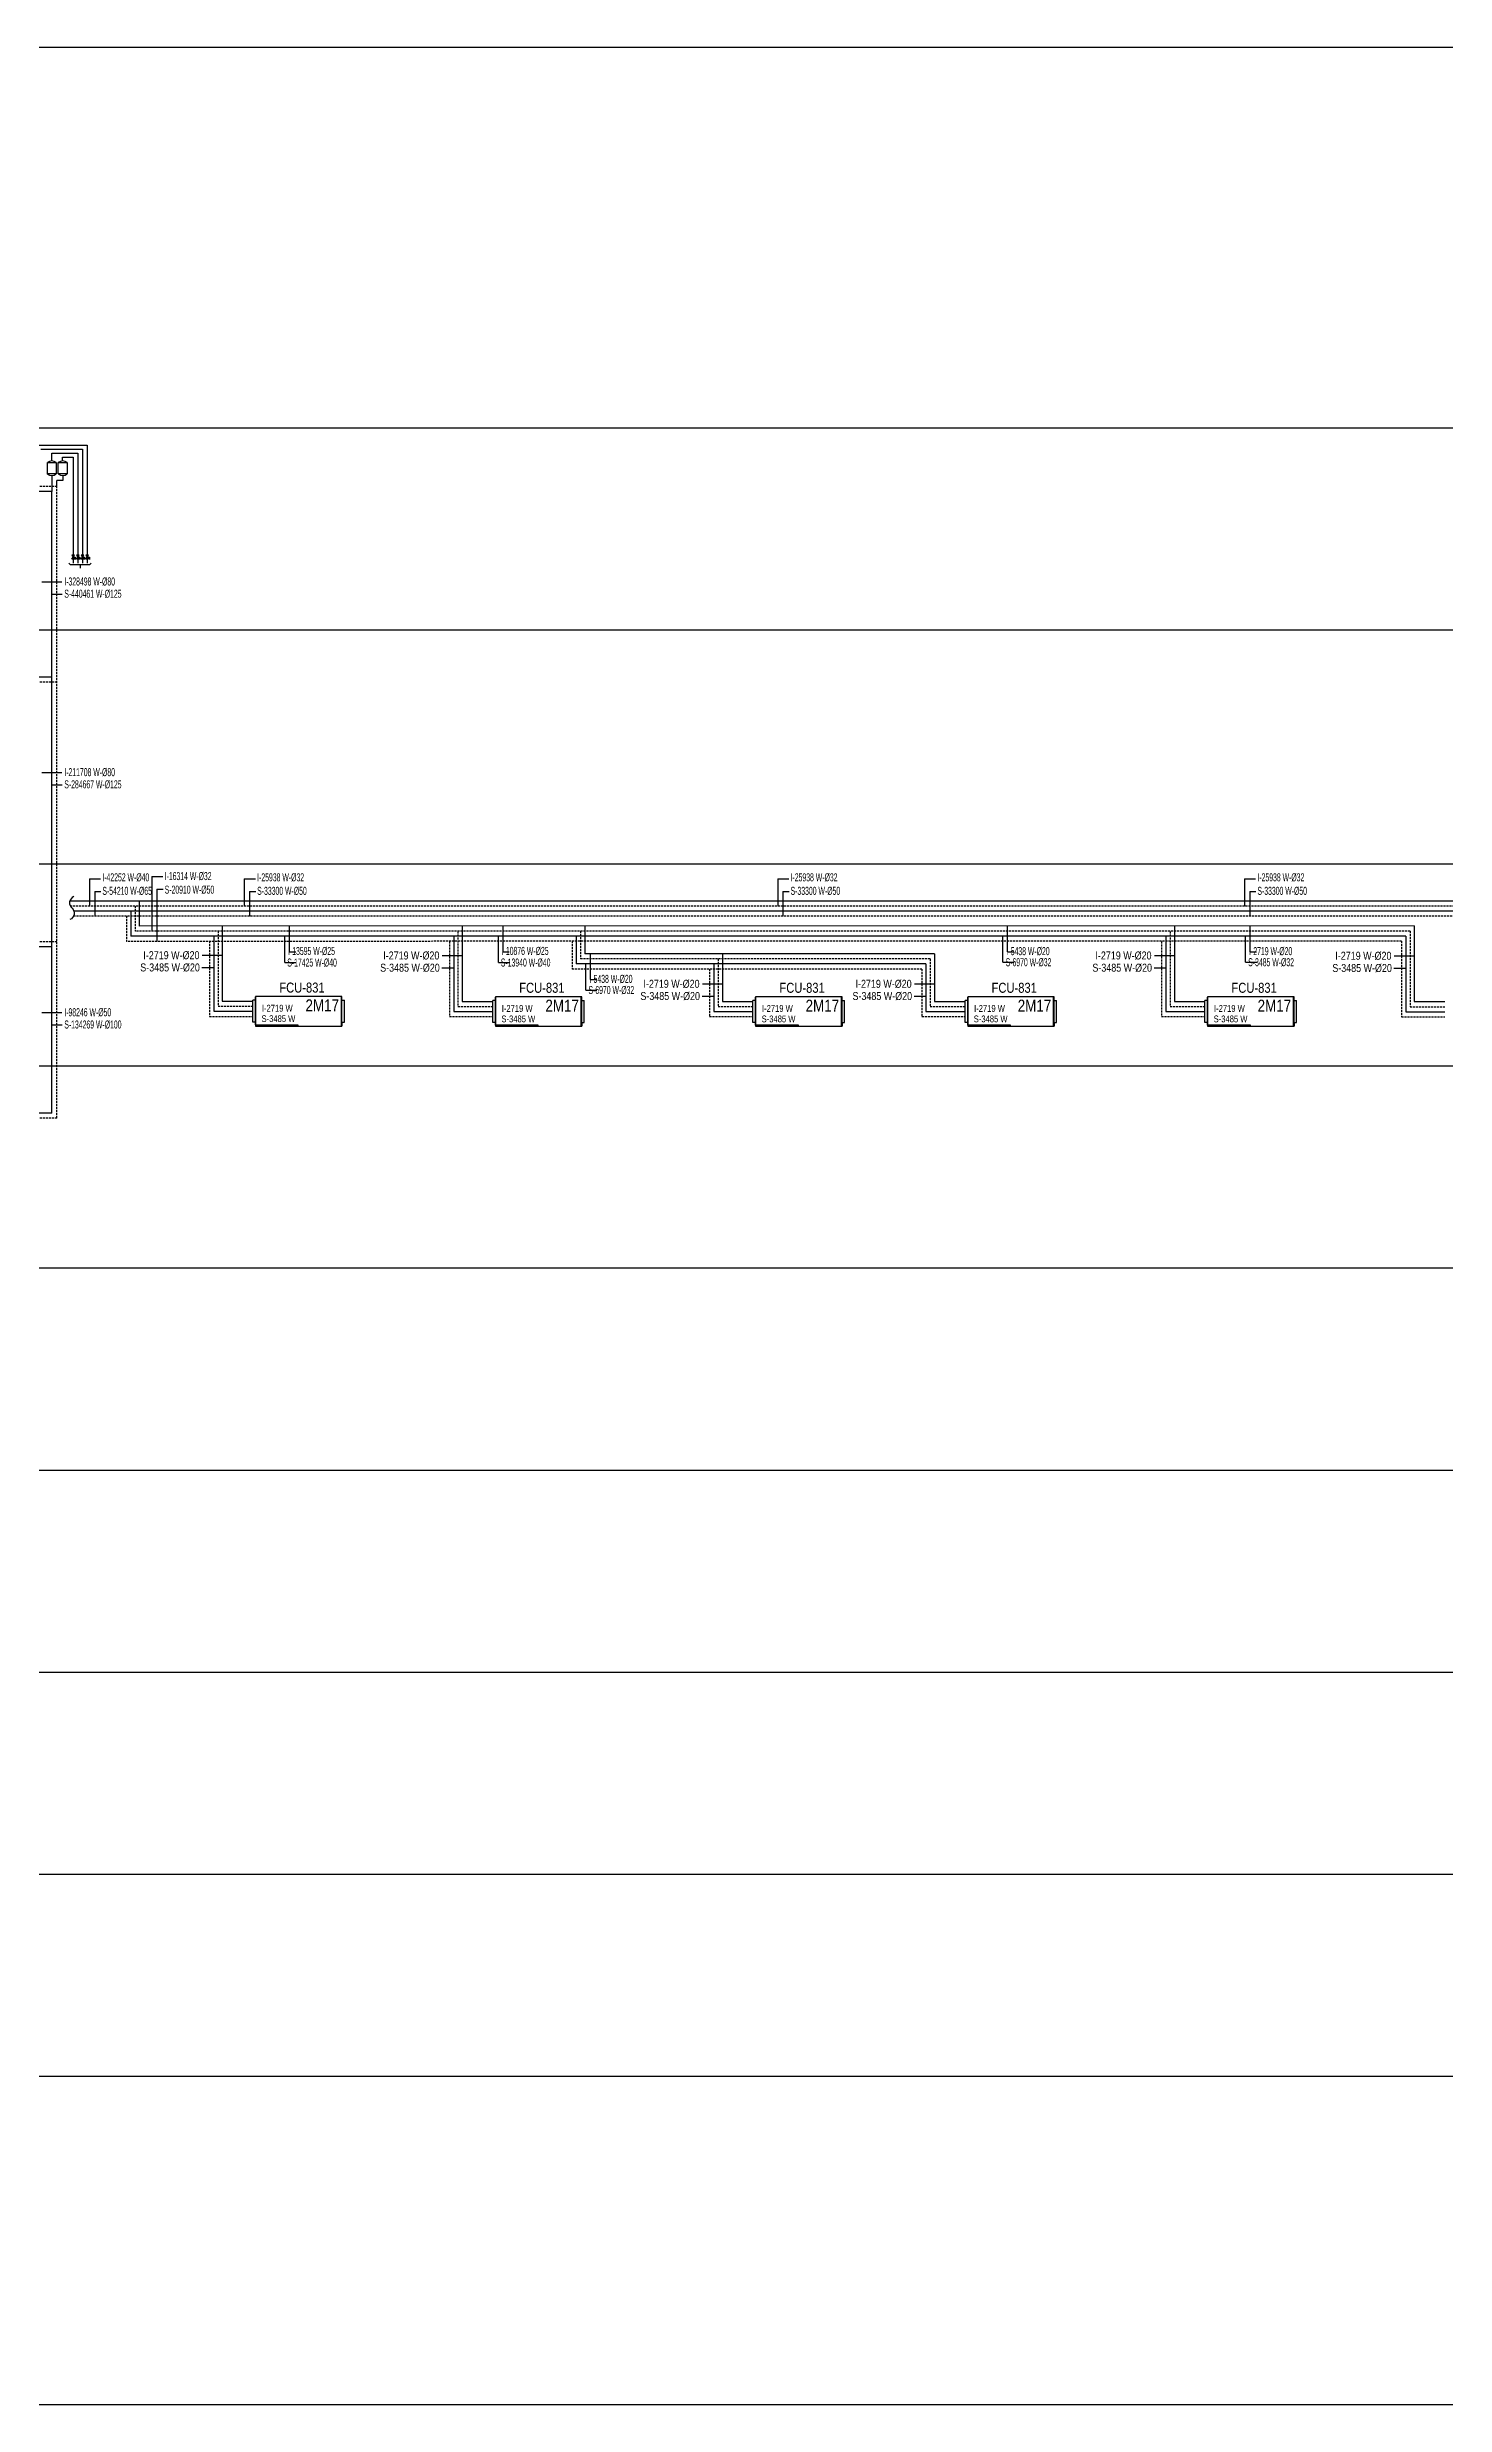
# Model space of a CAD drawing. Header units: centimetres. Extents: x 222914 to 271949, y -38857 to -18857.
# Drawn here: x 255588 to 259084, y -30556 to -24663 of the extents above; entities that cross this region are included whole.
import ezdxf
from ezdxf.enums import TextEntityAlignment as Align

# ---------------------------------------------------------------- set-up
doc = ezdxf.new("R2010")
doc.units = ezdxf.units.CM
doc.header["$LTSCALE"] = 0.2
doc.linetypes.add('DASHED', pattern=[75, 50, -25])
doc.layers.get('0').update_dxf_attribs({"color": 252})
for name, color, linetype, lineweight in [('1-BASLIK', 53, 'Continuous', 25), ('T-ISITMA', 1, 'Continuous', 30), ('T-MAHAL', 120, 'Continuous', 15), ('T-SOGUTMA', 4, 'Continuous', 30), ('T-STEXT', 181, 'Continuous', 15)]:
    doc.layers.add(name, color=color, linetype=linetype, lineweight=lineweight)
for name, color, linetype in [('T-FC', 150, 'Continuous'), ('T-FC-NUMARA', 62, 'Continuous'), ('T-GIDIS-ITEXT-TOPLAMA', 61, 'Continuous'), ('T-ISITMA-TOPLAMA', 61, 'Continuous'), ('T-ISITMA-VANA', 135, 'Continuous'), ('T-ITEXT', 32, 'Continuous'), ('T-SOGUTMA-TOPLAMA', 120, 'Continuous'), ('T-SOGUTMA-VANA', 100, 'Continuous'), ('T-TEXT', 85, 'Continuous')]:
    doc.layers.add(name, color=color, linetype=linetype)
doc.styles.add('ARIAL', font='arial.ttf')
doc.styles.add('GKM', font='ARIALN.TTF', dxfattribs={"width": 0.6, "height": 20})
doc.styles.add('LUCIDASANS', font='arial.ttf', dxfattribs={"width": 0.8})

# ---------------------------------------------------------------- blocks, each defined once
blk = doc.blocks.new('Kesme')
blk.add_lwpolyline([(-21.5, -0.2, 0.576786), (-4.8, -2.7, -0.54493), (11.3, -5.9)], format="xyb")
blk = doc.blocks.new('FANCOIL-DWD')
at = {"linetype": 'DASHED'}
blk.add_line((-114.3, -71.5), (-114.3, -16.4), dxfattribs=at)
for p, q in [((-108.1, -16.4), (-114.3, -16.4)), ((-114.3, -69.1), (-114.3, -18.8)), ((-108.1, -71.5), (-108.1, -7)), ((-108.1, -7), (108.1, -7)), ((-106.8, -80.9), (-106.8, -7)), ((108.1, -7), (108.1, -80.9)), ((108.1, -14.1), (108.1, -7.7)), ((108.1, -16.4), (114.6, -16.4)), ((108.1, -71), (108.1, -16.9)), ((114.6, -71.5), (114.6, -16.4)), ((-108.1, -71.5), (-114.3, -71.5)), ((-108.1, -71.5), (-108.1, -80.9)), ((108.1, -80.9), (-108.1, -80.9)), ((0.9, -80.9), (0.9, -78.2)), ((0.9, -78.2), (108.1, -78.2)), ((108.1, -78), (108.1, -71.5)), ((108.1, -71.5), (114.6, -71.5))]:
    blk.add_line(p, q)
blk = doc.blocks.new('A$C5A364F84')
for p, q in [((-6, -18), (6, 0)), ((-6, 0), (6, -18)), ((6, 0), (-6, 0)), ((6, -18), (-6, -18)), ((0, -9), (10, -9)), ((10, -9), (10, -20))]:
    blk.add_line(p, q)

msp = doc.modelspace()

# ---------------------------------------------------------------- linework, layer by layer
at = {"layer": '1-BASLIK'}
msp.add_lwpolyline([(224519.3, -24662.5), (264878.8, -24662.5), (264878.8, -30556.2), (224519.3, -30556.2)], close=True, dxfattribs=at)
at = {"layer": 'T-GIDIS-ITEXT-TOPLAMA'}
for p, q in [((256194.7, -26924.1), (256194.7, -26859.6)), ((256728.9, -26924.1), (256728.9, -26859.5)), ((257990.6, -26924), (257990.6, -26859.4)), ((258597.3, -26924), (258597.3, -26859.4)), ((256194.7, -26924.1), (256210.2, -26924.1)), ((256728.9, -26924.1), (256744.4, -26924.1)), ((256947.3, -26993.3), (256947.3, -26928.7)), ((257990.6, -26924), (258006.1, -26924)), ((258597.3, -26924), (258612.9, -26924)), ((256947.3, -26993.3), (256962.8, -26993.3))]:
    msp.add_line(p, q, dxfattribs=at)
at = {"layer": 'T-ISITMA', "lineweight": -3, "ltscale": 0.5}
for p, q in [((263371.4, -26797.4), (255645, -26797.4)), ((255818.9, -26797.4), (255818.9, -26859.6)), ((259007.8, -26859.4), (255818.9, -26859.6)), ((256026.5, -26859.6), (256026.5, -27047.1)), ((256626.5, -26860.3), (256626.5, -27047.8)), ((256933.1, -26859.9), (256933.1, -26928.7)), ((258407.8, -26860.3), (258407.8, -27047.8)), ((259007.8, -26859.4), (259007.8, -27048.5)), ((257807.8, -26928.7), (256933.1, -26928.7)), ((257277.3, -26928.7), (257277.3, -27047.8)), ((257807.8, -26928.7), (257807.8, -27047.8)), ((256026.5, -27047.1), (256103, -27047.1)), ((256626.5, -27047.8), (256703, -27047.8)), ((257277.3, -27047.8), (257353.8, -27047.8)), ((257807.8, -27047.8), (257884.2, -27047.8)), ((258407.8, -27047.8), (258484.2, -27047.8)), ((259007.8, -27048.5), (259084.2, -27048.5))]:
    msp.add_line(p, q, dxfattribs=at)
at = {"layer": 'T-ISITMA', "linetype": 'DASHED', "lineweight": -3, "ltscale": 0.5}
for p, q in [((263360.8, -26809.9), (255646.5, -26809.9)), ((255808.3, -26809.9), (255808.3, -26872.3)), ((258997.2, -26872.1), (255808.3, -26872.3)), ((256015.9, -26872.1), (256015.9, -27059.9)), ((256615.9, -26872.8), (256615.9, -27060.5)), ((256922.5, -26872.4), (256922.5, -26941.5)), ((258397.2, -26872.8), (258397.2, -27060.5)), ((258997.2, -26872.1), (258997.2, -27061.2)), ((257797.2, -26941.5), (256922.5, -26941.5)), ((257266.7, -26941.5), (257266.7, -27060.5)), ((257797.2, -26941.5), (257797.2, -27060.5)), ((256015.9, -27059.9), (256103, -27059.9)), ((256615.9, -27060.5), (256703, -27060.5)), ((257266.7, -27060.5), (257353.8, -27060.5)), ((257797.2, -27060.5), (257884.2, -27060.5)), ((258397.2, -27060.5), (258484.2, -27060.5)), ((258997.2, -27061.2), (259084.2, -27061.2))]:
    msp.add_line(p, q, dxfattribs=at)
at = {"layer": 'T-ISITMA-TOPLAMA'}
for p, q in [((255575.3, -25999.1), (255625.3, -25999.1)), ((255575.3, -26475.7), (255625.3, -26475.7)), ((255694.5, -26741.2), (255694.5, -26809.9)), ((255694.5, -26741.2), (255722.2, -26741.2)), ((255850, -26735.3), (255850, -26872.3)), ((255850, -26735.3), (255877.8, -26735.3)), ((256081.6, -26741.2), (256081.6, -26809.9)), ((256081.6, -26741.2), (256109.4, -26741.2)), ((257415.7, -26741.2), (257415.7, -26809.9)), ((257415.7, -26741.2), (257443.5, -26741.2)), ((258583.2, -26741.2), (258583.2, -26809.9)), ((258583.2, -26741.2), (258611, -26741.2)), ((255575.3, -27075.9), (255625.3, -27075.9))]:
    msp.add_line(p, q, dxfattribs=at)
at = {"layer": 'T-ISITMA-TOPLAMA', "color": 62}
for p, q in [((256026.5, -26933.3), (255976.5, -26933.3)), ((256626.5, -26934), (256576.5, -26934)), ((258407.8, -26934), (258357.8, -26934)), ((259007.8, -26934.7), (258957.8, -26934.7)), ((257277.3, -27004.8), (257227.3, -27004.8)), ((257807.8, -27004.8), (257757.8, -27004.8))]:
    msp.add_line(p, q, dxfattribs=at)
at = {"layer": 'T-ISITMA-VANA'}
for p, q in [((255545.4, -25657.2), (255688.5, -25657.2)), ((255572.7, -25667.2), (255676.7, -25667.2)), ((255676.7, -25667.2), (255676.7, -25932.5)), ((255688.5, -25657.2), (255688.5, -25932.5)), ((255676.7, -25942.5), (255676.7, -25952.3)), ((255688.5, -25942.5), (255688.5, -25952.3))]:
    msp.add_line(p, q, dxfattribs=at)
at = {"layer": 'T-SOGUTMA', "linetype": 'DASHED', "lineweight": -3, "ltscale": 0.5}
for p, q in [((255612.8, -25761.1), (254479.9, -25761.1)), ((255612.8, -27339.9), (255612.8, -25761.1)), ((255612.8, -26249.8), (226185.9, -26249.8)), ((263339.6, -26834.9), (255654.4, -26834.9)), ((255787.1, -26834.9), (255787.1, -26897.8)), ((255612.8, -26898.8), (255493.4, -26898.8)), ((258975.9, -26897.6), (255787.1, -26897.8)), ((255994.6, -26897.1), (255994.6, -27085.4)), ((256594.6, -26897.8), (256594.6, -27086)), ((256901.2, -26897.4), (256901.2, -26967)), ((258375.9, -26897.8), (258375.9, -27086)), ((258975.9, -26897.6), (258975.9, -27086.7)), ((257775.9, -26967), (256901.2, -26967)), ((257245.4, -26967), (257245.4, -27086)), ((257775.9, -26967), (257775.9, -27086)), ((255994.6, -27085.4), (256103, -27085.4)), ((256594.6, -27086), (256703, -27086)), ((257245.4, -27086), (257353.8, -27086)), ((257775.9, -27086), (257884.2, -27086)), ((258375.9, -27086), (258484.2, -27086)), ((258975.9, -27086.7), (259084.2, -27086.7)), ((255612.8, -27339.9), (229005.4, -27339.9))]:
    msp.add_line(p, q, dxfattribs=at)
at = {"layer": 'T-SOGUTMA', "lineweight": -3, "ltscale": 0.5}
for p, q in [((255600.3, -25773.6), (254481.4, -25773.6)), ((255600.3, -27327.4), (255600.3, -25773.6)), ((255600.3, -26237.3), (226175.2, -26237.3)), ((263350.2, -26822.4), (255655.3, -26822.4)), ((255797.7, -26822.4), (255797.7, -26885.1)), ((255600.3, -26911.3), (255481, -26911.3)), ((258986.5, -26884.9), (255797.7, -26885.1)), ((256005.3, -26884.6), (256005.3, -27072.6)), ((256605.3, -26885.3), (256605.3, -27073.3)), ((256911.8, -26884.9), (256911.8, -26954.2)), ((258386.5, -26885.3), (258386.5, -27073.3)), ((258986.5, -26884.9), (258986.5, -27074)), ((257786.5, -26954.2), (256911.8, -26954.2)), ((257256.1, -26954.2), (257256.1, -27073.3)), ((257786.5, -26954.2), (257786.5, -27073.3)), ((256005.3, -27072.6), (256103, -27072.6)), ((256605.3, -27073.3), (256703, -27073.3)), ((257256.1, -27073.3), (257353.8, -27073.3)), ((257786.5, -27073.3), (257884.2, -27073.3)), ((258386.5, -27073.3), (258484.2, -27073.3)), ((258986.5, -27074), (259084.2, -27074)), ((255600.3, -27327.4), (228994.7, -27327.4))]:
    msp.add_line(p, q, dxfattribs=at)
at = {"layer": 'T-SOGUTMA-TOPLAMA'}
for p, q in [((255600.3, -26029.7), (255626.2, -26029.7)), ((255600.3, -26506.2), (255626.2, -26506.2)), ((255707.5, -26773), (255723.1, -26773)), ((255707.5, -26773), (255707.5, -26834.9)), ((255863.1, -26767.1), (255878.6, -26767.1)), ((255863.1, -26767.1), (255863.1, -26897.8)), ((256094.7, -26773), (256110.2, -26773)), ((256094.7, -26773), (256094.7, -26834.9)), ((257428.8, -26773), (257444.3, -26773)), ((257428.8, -26773), (257428.8, -26834.9)), ((258596.3, -26773), (258611.8, -26773)), ((258596.3, -26773), (258596.3, -26834.9)), ((256182.8, -26950.4), (256182.8, -26885.1)), ((256717, -26950.3), (256717, -26885)), ((257978.7, -26950.2), (257978.7, -26884.9)), ((258585.5, -26950.2), (258585.5, -26884.9)), ((256182.8, -26950.4), (256211.1, -26950.4)), ((256717, -26950.3), (256745.3, -26950.3)), ((256935.4, -27019.5), (256935.4, -26954.2)), ((257978.7, -26950.2), (258007, -26950.2)), ((258585.5, -26950.2), (258613.7, -26950.2)), ((256935.4, -27019.5), (256963.6, -27019.5)), ((255600.3, -27106.5), (255626.2, -27106.5))]:
    msp.add_line(p, q, dxfattribs=at)
at = {"layer": 'T-SOGUTMA-TOPLAMA', "color": 62}
for p, q in [((256005.3, -26963.9), (255975.7, -26963.9)), ((256605.3, -26964.6), (256575.7, -26964.6)), ((258386.5, -26964.6), (258357, -26964.6)), ((258986.5, -26965.3), (258957, -26965.3)), ((257256.1, -27035.4), (257226.5, -27035.4)), ((257786.5, -27035.4), (257757, -27035.4))]:
    msp.add_line(p, q, dxfattribs=at)
at = {"layer": 'T-SOGUTMA-VANA'}
for p, q in [((255600.3, -25696.9), (255600.3, -25677.2)), ((255600.3, -25677.2), (255664.9, -25677.2)), ((255627.3, -25697.1), (255627.3, -25687.2)), ((255627.3, -25687.2), (255653.2, -25687.2)), ((255653.2, -25687.2), (255653.2, -25932.5)), ((255664.9, -25677.2), (255664.9, -25932.5)), ((255589.1, -25729.6), (255589.1, -25700.8)), ((255589.1, -25700.9), (255611.4, -25700.9)), ((255611.4, -25729.3), (255589.1, -25729.3)), ((255600.3, -25733.2), (255600.3, -25773.6)), ((255611.4, -25700.7), (255611.4, -25729.3)), ((255627.6, -25745.7), (255612.8, -25745.7)), ((255612.8, -25761.1), (255612.8, -25745.7)), ((255616.4, -25729.5), (255616.4, -25700.7)), ((255616.4, -25700.8), (255638.8, -25700.8)), ((255638.8, -25729.2), (255616.4, -25729.2)), ((255627.6, -25733.1), (255627.6, -25745.7)), ((255638.8, -25700.7), (255638.8, -25729.2)), ((255646.9, -25956.4), (255642.8, -25952.2)), ((255694.7, -25956.4), (255646.9, -25956.4)), ((255653.2, -25942.5), (255653.2, -25952.3)), ((255664.9, -25942.5), (255664.9, -25952.3)), ((255670.8, -25956.4), (255670.8, -25964.6)), ((255694.7, -25956.4), (255698.9, -25952.2))]:
    msp.add_line(p, q, dxfattribs=at)
for centre, start, end in [((255600.3, -25715.3), 52.72197, 127.60421), ((255600.1, -25714.9), 233.37013, 308.26091), ((255627.6, -25715.3), 52.72197, 127.60421), ((255627.4, -25714.8), 233.37013, 308.26091)]:
    msp.add_arc(centre, 18.3, start, end, dxfattribs=at)
at = {"layer": 'T-TEXT', "color": 7}
for p, q in [((263936, -25614.8), (225015.5, -25614.8)), ((263936, -26119.8), (225015.5, -26119.8)), ((263936, -26704.9), (225015.5, -26704.9)), ((263936, -27209.9), (225015.5, -27209.9)), ((263936, -27714.9), (225015.5, -27714.9)), ((225015.5, -28219.9), (263936, -28219.9)), ((225015.5, -28724.9), (263936, -28724.9)), ((225015.5, -29229.9), (263936, -29229.9)), ((225015.5, -29734.9), (263936, -29734.9))]:
    msp.add_line(p, q, dxfattribs=at)

# ---------------------------------------------------------------- block references
at = {"layer": 'T-FC', "xscale": -1}
for p in [(256217.6, -27028.7), (256817.6, -27029.3), (257468.4, -27029.3), (257998.9, -27029.3), (258598.9, -27029.3)]:
    msp.add_blockref('FANCOIL-DWD', p, dxfattribs=at)
at = {"layer": 'T-ISITMA-VANA', "xscale": 0.5555555555474712, "yscale": 0.5555555555474712, "zscale": 0.5555555555474712}
for p in [(255676.7, -25932.5), (255688.5, -25932.5)]:
    msp.add_blockref('A$C5A364F84', p, dxfattribs=at)
at = {"layer": 'T-SOGUTMA-VANA', "xscale": 0.5555555555474712, "yscale": 0.5555555555474712, "zscale": 0.5555555555474712}
for p in [(255653.2, -25932.5), (255664.9, -25932.5)]:
    msp.add_blockref('A$C5A364F84', p, dxfattribs=at)
at = {"layer": 'T-TEXT', "xscale": 1.75, "yscale": 1.75, "zscale": 1.75, "rotation": 270}
msp.add_blockref('Kesme', (255655.7, -26823.5), dxfattribs=at)

# ---------------------------------------------------------------- texts
at = {"layer": 'T-FC-NUMARA', "color": 62, "style": 'ARIAL', "width": 0.8}
for p in [(256169.2, -27025.8), (256769.2, -27026.4), (257420, -27026.4), (257950.5, -27026.4), (258550.5, -27026.4)]:
    msp.add_text('FCU-831', height=25, dxfattribs=at).set_placement(p)
at = {"layer": 'T-GIDIS-ITEXT-TOPLAMA', "style": 'GKM', "width": 0.6}
for s, p in [('I-13595 W-%%C25', (256308.4, -26921.8)), ('I-10876 W-%%C25', (256842.6, -26921.7)), ('I-5438 W-%%C20', (258095.8, -26922.3)), ('I-2719 W-%%C20', (258702.5, -26922.3)), ('I-5438 W-%%C20', (257052.5, -26991.6))]:
    msp.add_text(s, height=20, dxfattribs=at).set_placement(p, align=Align.MIDDLE_RIGHT)
at = {"layer": 'T-ISITMA-TOPLAMA', "style": 'GKM', "width": 0.6}
for s, p in [('I-328498 W-%%C80', (255631.4, -26008.2)), ('I-211708 W-%%C80', (255631.4, -26484.8)), ('I-42252 W-%%C40', (255726.6, -26747.7)), ('I-16314 W-%%C32', (255882.4, -26744.6)), ('I-25938 W-%%C32', (256113.8, -26747.7)), ('I-25938 W-%%C32', (257447.9, -26747.7)), ('I-25938 W-%%C32', (258615.4, -26747.7)), ('I-98246 W-%%C50', (255631.4, -27085))]:
    msp.add_text(s, height=20, dxfattribs=at).set_placement(p)
at = {"layer": 'T-ISITMA-TOPLAMA', "color": 62, "style": 'ARIAL', "width": 0.8}
for p in [(255829.1, -26942.4), (256429.1, -26943.1), (258210.3, -26943.1), (258810.3, -26943.8), (257079.9, -27013.9), (257610.3, -27013.9)]:
    msp.add_text('I-2719 W-%%C20', height=20, dxfattribs=at).set_placement(p)
at = {"layer": 'T-ITEXT', "color": 62, "style": 'ARIAL', "width": 0.8}
for p in [(256202.6, -27073.4), (256802.6, -27074), (257453.4, -27074), (257983.9, -27074), (258583.9, -27074)]:
    msp.add_text('I-2719 W', height=17, dxfattribs=at).set_placement(p, align=Align.RIGHT)
at = {"layer": 'T-MAHAL', "style": 'LUCIDASANS', "width": 0.8}
for p in [(256318.5, -27057.9), (256918.5, -27058.6), (257569.3, -27058.6), (258099.8, -27058.6), (258699.8, -27058.6)]:
    msp.add_text('2M17', height=30, dxfattribs=at).set_placement(p, align=Align.MIDDLE_RIGHT)
at = {"layer": 'T-SOGUTMA-TOPLAMA', "style": 'GKM', "width": 0.6}
for s, p in [('S-440461 W-%%C125', (255631.4, -26038.8)), ('S-284667 W-%%C125', (255631.4, -26515.3)), ('S-54210 W-%%C65', (255726.6, -26781.5)), ('S-20910 W-%%C50', (255882.4, -26778.5)), ('S-33300 W-%%C50', (256113.8, -26781.5)), ('S-33300 W-%%C50', (257447.9, -26781.5)), ('S-33300 W-%%C50', (258615.4, -26781.5)), ('S-134269 W-%%C100', (255631.4, -27115.6))]:
    msp.add_text(s, height=20, dxfattribs=at).set_placement(p)
at = {"layer": 'T-SOGUTMA-TOPLAMA', "color": 62, "style": 'ARIAL', "width": 0.8}
for p in [(255821.4, -26973), (256421.4, -26973.7), (258202.7, -26973.7), (258802.7, -26974.4), (257072.2, -27044.5), (257602.7, -27044.5)]:
    msp.add_text('S-3485 W-%%C20', height=20, dxfattribs=at).set_placement(p)
at = {"layer": 'T-SOGUTMA-TOPLAMA', "style": 'GKM', "width": 0.6}
for s, p in [('S-17425 W-%%C40', (256313.1, -26950.8)), ('S-13940 W-%%C40', (256847.3, -26950.7)), ('S-6970 W-%%C32', (258100.2, -26950)), ('S-3485 W-%%C32', (258706.9, -26950)), ('S-6970 W-%%C32', (257056.8, -27019.4))]:
    msp.add_text(s, height=20, dxfattribs=at).set_placement(p, align=Align.MIDDLE_RIGHT)
at = {"layer": 'T-STEXT', "color": 62, "style": 'ARIAL', "width": 0.8}
for p in [(256209.2, -27099.5), (256809.2, -27100.2), (257460, -27100.2), (257990.5, -27100.2), (258590.5, -27100.2)]:
    msp.add_text('S-3485 W', height=17, dxfattribs=at).set_placement(p, align=Align.RIGHT)

doc.saveas('drawing.dxf')
